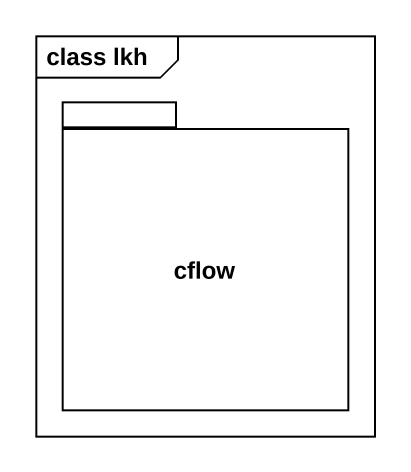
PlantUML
@startuml
mainframe class lkh
package cflow {
}
@enduml
